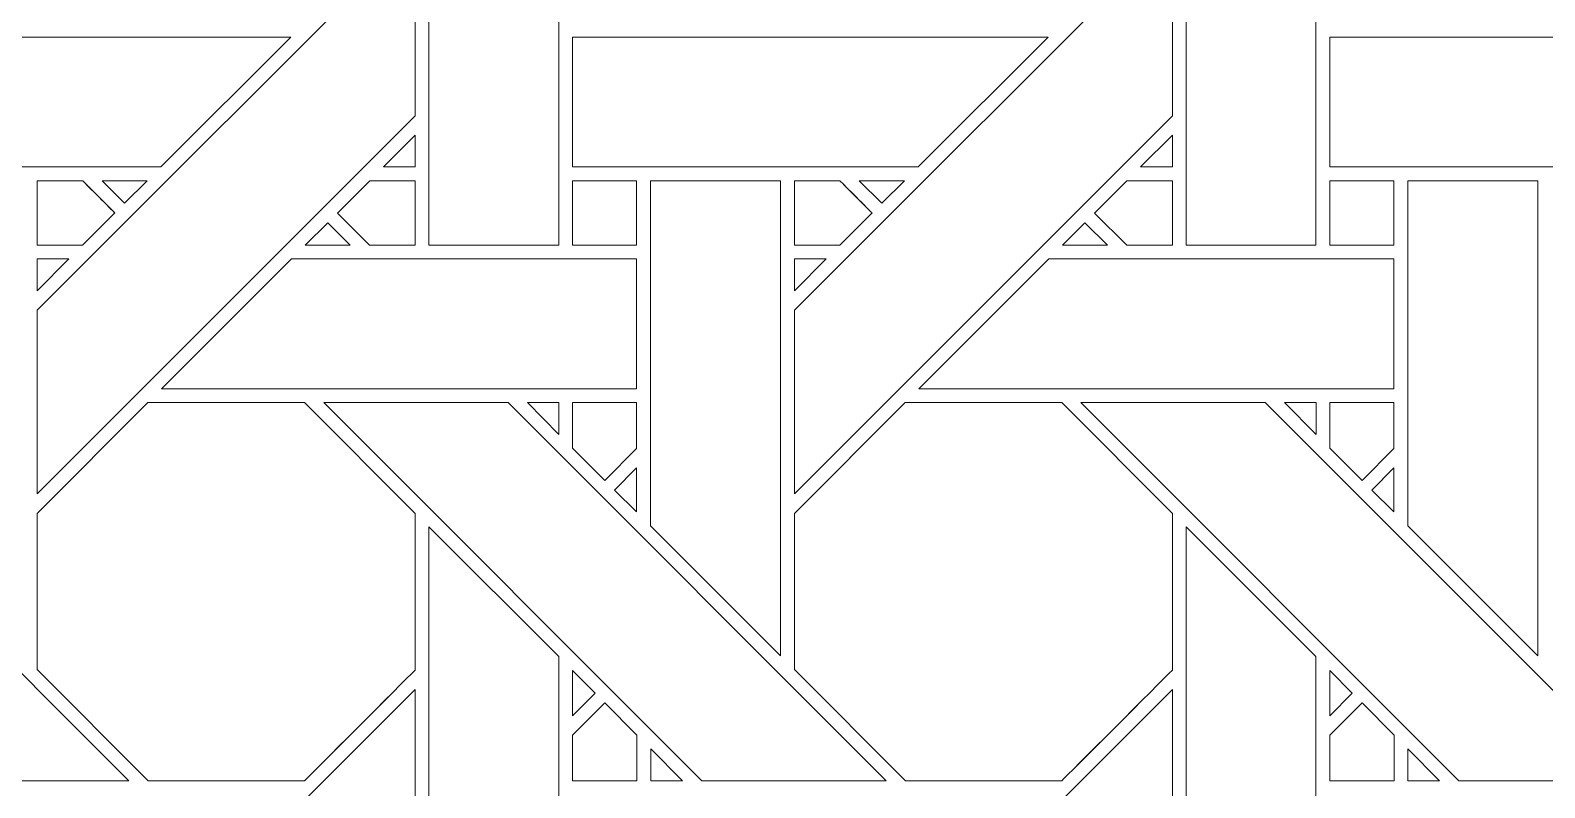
# Model space of a CAD drawing. Header units: inches. Extents: x 3.4 to 21.4, y 0.1 to 18.1.
# Drawn here: x 17.355 to 19.253, y 2.683 to 3.631 of the extents above; entities that cross this region are included whole.
import ezdxf

# ---------------------------------------------------------------- set-up
doc = ezdxf.new("R2010")
doc.units = ezdxf.units.IN
doc.header["$MEASUREMENT"] = 0
doc.layers.add('Design', color=7, linetype='Continuous', lineweight=0)

msp = doc.modelspace()

# ---------------------------------------------------------------- linework, layer by layer
at = {"layer": 'Design'}
for points, knots in [([(3.38285403781467, 18.09476386176223), (3.38285403781467, 18.09476386176223), (3.38285403781467, 0.0947638617621528), (3.38285403781467, 0.0947638617621528), (3.38285403781467, 0.0947638617621528), (21.38285319010416, 0.0947638617621528), (21.38285319010416, 0.0947638617621528), (21.38285319010416, 0.0947638617621528), (21.38285319010416, 18.09476386176223), (21.38285319010416, 18.09476386176223), (21.38285319010416, 18.09476386176223), (3.38285403781467, 18.09476386176223), (3.38285403781467, 18.09476386176223)], [0, 0, 0, 0, 1, 1, 1, 2, 2, 2, 3, 3, 3, 4, 4, 4, 4]), ([(4.240178465013311, 17.23743939418778), (4.240178465013311, 17.23743939418778), (4.240178465013311, 0.9520883293365487), (4.240178465013311, 0.9520883293365487), (4.240178465013311, 0.9520883293365487), (20.52552876290555, 0.9520883293365487), (20.52552876290555, 0.9520883293365487), (20.52552876290555, 0.9520883293365487), (20.52552876290555, 17.23743939418778), (20.52552876290555, 17.23743939418778), (20.52552876290555, 17.23743939418778), (4.240178465013311, 17.23743939418778), (4.240178465013311, 17.23743939418778)], [0, 0, 0, 0, 1, 1, 1, 2, 2, 2, 3, 3, 3, 4, 4, 4, 4]), ([(18.01760525173611, 3.795745849609375), (18.01760525173611, 3.795745849609375), (18.01760525173611, 3.362042744954426), (18.01760525173611, 3.362042744954426), (18.01760525173611, 3.362042744954426), (17.85483805338541, 3.362042744954426), (17.85483805338541, 3.362042744954426), (17.85483805338541, 3.362042744954426), (17.85483805338541, 3.957887437608506), (17.85483805338541, 3.957887437608506), (17.85483805338541, 3.957887437608506), (18.01760525173611, 3.795745849609375), (18.01760525173611, 3.795745849609375)], [0, 0, 0, 0, 1, 1, 1, 2, 2, 2, 3, 3, 3, 4, 4, 4, 4]), ([(18.80356682671443, 3.362042744954426), (18.80356682671443, 3.362042744954426), (18.80356682671443, 3.957887437608506), (18.80356682671443, 3.957887437608506), (18.80356682671443, 3.957887437608506), (18.96632893880208, 3.795745849609375), (18.96632893880208, 3.795745849609375), (18.96632893880208, 3.795745849609375), (18.96632893880208, 3.362042744954426), (18.96632893880208, 3.362042744954426), (18.96632893880208, 3.362042744954426), (18.80356682671443, 3.362042744954426), (18.80356682671443, 3.362042744954426)], [0, 0, 0, 0, 1, 1, 1, 2, 2, 2, 3, 3, 3, 4, 4, 4, 4]), ([(17.36402893066404, 3.280720180935329), (17.36402893066404, 3.280720180935329), (17.83769904242624, 3.754322475857204), (17.83769904242624, 3.754322475857204), (17.83769904242624, 3.754322475857204), (17.83769904242624, 3.524280124240451), (17.83769904242624, 3.524280124240451), (17.83769904242624, 3.524280124240451), (17.36402893066404, 3.05062272813585), (17.36402893066404, 3.05062272813585), (17.36402893066404, 3.05062272813585), (17.36402893066404, 3.280720180935329), (17.36402893066404, 3.280720180935329)], [0, 0, 0, 0, 1, 1, 1, 2, 2, 2, 3, 3, 3, 4, 4, 4, 4]), ([(18.31275770399305, 3.280720180935329), (18.31275770399305, 3.280720180935329), (18.78642781575528, 3.754322475857204), (18.78642781575528, 3.754322475857204), (18.78642781575528, 3.754322475857204), (18.78642781575528, 3.524280124240451), (18.78642781575528, 3.524280124240451), (18.78642781575528, 3.524280124240451), (18.31275770399305, 3.05062272813585), (18.31275770399305, 3.05062272813585), (18.31275770399305, 3.05062272813585), (18.31275770399305, 3.280720180935329), (18.31275770399305, 3.280720180935329)], [0, 0, 0, 0, 1, 1, 1, 2, 2, 2, 3, 3, 3, 4, 4, 4, 4]), ([(17.08617824978306, 3.460095723470051), (17.08617824978306, 3.460095723470051), (17.08617824978306, 3.622795104980468), (17.08617824978306, 3.622795104980468), (17.08617824978306, 3.622795104980468), (17.68188815646709, 3.622795104980468), (17.68188815646709, 3.622795104980468), (17.68188815646709, 3.622795104980468), (17.5191463894314, 3.460095723470051), (17.5191463894314, 3.460095723470051), (17.5191463894314, 3.460095723470051), (17.08617824978306, 3.460095723470051), (17.08617824978306, 3.460095723470051)], [0, 0, 0, 0, 1, 1, 1, 2, 2, 2, 3, 3, 3, 4, 4, 4, 4]), ([(18.03490871853306, 3.460095723470051), (18.03490871853306, 3.460095723470051), (18.03490871853306, 3.622795104980468), (18.03490871853306, 3.622795104980468), (18.03490871853306, 3.622795104980468), (18.63061692979598, 3.622795104980468), (18.63061692979598, 3.622795104980468), (18.63061692979598, 3.622795104980468), (18.46787516276041, 3.460095723470051), (18.46787516276041, 3.460095723470051), (18.46787516276041, 3.460095723470051), (18.03490871853306, 3.460095723470051), (18.03490871853306, 3.460095723470051)], [0, 0, 0, 0, 1, 1, 1, 2, 2, 2, 3, 3, 3, 4, 4, 4, 4]), ([(18.98363579644097, 3.460095723470051), (18.98363579644097, 3.460095723470051), (18.98363579644097, 3.622795104980468), (18.98363579644097, 3.622795104980468), (18.98363579644097, 3.622795104980468), (19.579345703125, 3.622795104980468), (19.579345703125, 3.622795104980468), (19.579345703125, 3.622795104980468), (19.41660563151041, 3.460095723470051), (19.41660563151041, 3.460095723470051), (19.41660563151041, 3.460095723470051), (18.98363579644097, 3.460095723470051), (18.98363579644097, 3.460095723470051)], [0, 0, 0, 0, 1, 1, 1, 2, 2, 2, 3, 3, 3, 4, 4, 4, 4]), ([(17.79793633355042, 3.460122850206162), (17.79793633355042, 3.460122850206162), (17.83771260579429, 3.499885559082031), (17.83771260579429, 3.499885559082031), (17.83771260579429, 3.499885559082031), (17.83771260579429, 3.460122850206162), (17.83771260579429, 3.460122850206162), (17.83771260579429, 3.460122850206162), (17.79793633355042, 3.460122850206162), (17.79793633355042, 3.460122850206162)], [0, 0, 0, 0, 1, 1, 1, 2, 2, 2, 3, 3, 3, 3]), ([(18.78644137912334, 3.499885559082031), (18.78644137912334, 3.499885559082031), (18.78644137912334, 3.460122850206162), (18.78644137912334, 3.460122850206162), (18.78644137912334, 3.460122850206162), (18.74666510687931, 3.460122850206162), (18.74666510687931, 3.460122850206162), (18.74666510687931, 3.460122850206162), (18.78644137912334, 3.499885559082031), (18.78644137912334, 3.499885559082031)], [0, 0, 0, 0, 1, 1, 1, 2, 2, 2, 3, 3, 3, 3]), ([(17.42112901475694, 3.442786322699652), (17.42626953125, 3.437674628363715), (17.45704142252612, 3.406855265299479), (17.46146647135416, 3.402431064181857), (17.46146647135416, 3.402431064181857), (17.42104424370667, 3.362011379665798), (17.42104424370667, 3.362011379665798), (17.42104424370667, 3.362011379665798), (17.36406453450528, 3.362011379665798), (17.36406453450528, 3.362011379665798), (17.36406453450528, 3.362011379665798), (17.36406453450528, 3.442786322699652), (17.36406453450528, 3.442786322699652), (17.36406453450528, 3.442786322699652), (17.42112901475694, 3.442786322699652), (17.42112901475694, 3.442786322699652)], [0, 0, 0, 0, 1, 1, 1, 2, 2, 2, 3, 3, 3, 4, 4, 4, 5, 5, 5, 5]), ([(17.36406453450528, 3.362011379665798), (17.36406453450528, 3.362011379665798), (17.36406453450528, 3.442786322699652), (17.36406453450528, 3.442786322699652), (17.36406453450528, 3.442786322699652), (17.42112901475694, 3.442786322699652), (17.42112901475694, 3.442786322699652), (17.42645263671875, 3.437504238552516), (17.45725843641501, 3.406650967068141), (17.46146647135416, 3.402431064181857), (17.46146647135416, 3.402431064181857), (17.42104424370667, 3.362011379665798), (17.42104424370667, 3.362011379665798), (17.42104424370667, 3.362011379665798), (17.36406453450528, 3.362011379665798), (17.36406453450528, 3.362011379665798)], [0, 0, 0, 0, 1, 1, 1, 2, 2, 2, 3, 3, 3, 4, 4, 4, 5, 5, 5, 5]), ([(17.44546169704861, 3.44283464219835), (17.44546169704861, 3.44283464219835), (17.50192599826389, 3.44283464219835), (17.50192599826389, 3.44283464219835), (17.50192599826389, 3.44283464219835), (17.47363959418403, 3.414642333984375), (17.47363959418403, 3.414642333984375), (17.47363959418403, 3.414642333984375), (17.44546169704861, 3.44283464219835), (17.44546169704861, 3.44283464219835)], [0, 0, 0, 0, 1, 1, 1, 2, 2, 2, 3, 3, 3, 3]), ([(17.83774481879348, 3.442803276909721), (17.83774481879348, 3.442803276909721), (17.83774481879348, 3.361997816297742), (17.83774481879348, 3.361997816297742), (17.83774481879348, 3.361997816297742), (17.78062947591153, 3.361997816297742), (17.78062947591153, 3.361997816297742), (17.78062947591153, 3.361997816297742), (17.74027506510416, 3.402383592393662), (17.74027506510416, 3.402383592393662), (17.74027506510416, 3.402383592393662), (17.78070407443584, 3.442803276909721), (17.78070407443584, 3.442803276909721), (17.78070407443584, 3.442803276909721), (17.83774481879348, 3.442803276909721), (17.83774481879348, 3.442803276909721)], [0, 0, 0, 0, 1, 1, 1, 2, 2, 2, 3, 3, 3, 4, 4, 4, 5, 5, 5, 5]), ([(17.74027506510416, 3.402383592393662), (17.74027506510416, 3.402383592393662), (17.78070407443584, 3.442803276909721), (17.78070407443584, 3.442803276909721), (17.78070407443584, 3.442803276909721), (17.83774481879348, 3.442803276909721), (17.83774481879348, 3.442803276909721), (17.83774481879348, 3.442803276909721), (17.83774481879348, 3.361997816297742), (17.83774481879348, 3.361997816297742), (17.83774481879348, 3.361997816297742), (17.78062947591153, 3.361997816297742), (17.78062947591153, 3.361997816297742), (17.78062947591153, 3.361997816297742), (17.74027506510416, 3.402383592393662), (17.74027506510416, 3.402383592393662)], [0, 0, 0, 0, 1, 1, 1, 2, 2, 2, 3, 3, 3, 4, 4, 4, 5, 5, 5, 5]), ([(18.03494432237415, 3.442786322699652), (18.03494432237415, 3.442786322699652), (18.11519029405389, 3.442786322699652), (18.11519029405389, 3.442786322699652), (18.11519029405389, 3.442786322699652), (18.11519029405389, 3.361997816297742), (18.11519029405389, 3.361997816297742), (18.11519029405389, 3.361997816297742), (18.03494432237415, 3.361997816297742), (18.03494432237415, 3.361997816297742), (18.03494432237415, 3.361997816297742), (18.03494432237415, 3.442786322699652), (18.03494432237415, 3.442786322699652)], [0, 0, 0, 0, 1, 1, 1, 2, 2, 2, 3, 3, 3, 4, 4, 4, 4]), ([(18.03494432237415, 3.361997816297742), (18.03494432237415, 3.361997816297742), (18.03494432237415, 3.442786322699652), (18.03494432237415, 3.442786322699652), (18.03494432237415, 3.442786322699652), (18.11519029405389, 3.442786322699652), (18.11519029405389, 3.442786322699652), (18.11519029405389, 3.442786322699652), (18.11519029405389, 3.361997816297742), (18.11519029405389, 3.361997816297742), (18.11519029405389, 3.361997816297742), (18.03494432237415, 3.361997816297742), (18.03494432237415, 3.361997816297742)], [0, 0, 0, 0, 1, 1, 1, 2, 2, 2, 3, 3, 3, 4, 4, 4, 4]), ([(18.29562038845486, 3.44283464219835), (18.29562038845486, 3.44283464219835), (18.29562038845486, 2.847711351182725), (18.29562038845486, 2.847711351182725), (18.29562038845486, 2.847711351182725), (18.13270060221362, 3.010628594292534), (18.13270060221362, 3.010628594292534), (18.13270060221362, 3.010628594292534), (18.13270060221362, 3.44283464219835), (18.13270060221362, 3.44283464219835), (18.13270060221362, 3.44283464219835), (18.29562038845486, 3.44283464219835), (18.29562038845486, 3.44283464219835)], [0, 0, 0, 0, 1, 1, 1, 2, 2, 2, 3, 3, 3, 4, 4, 4, 4]), ([(18.36986626519097, 3.442786322699652), (18.37500678168402, 3.437674628363715), (18.40577867296014, 3.406855265299479), (18.41020202636721, 3.402431064181857), (18.41020202636721, 3.402431064181857), (18.3697814941407, 3.362011379665798), (18.3697814941407, 3.362011379665798), (18.3697814941407, 3.362011379665798), (18.31280178493931, 3.362011379665798), (18.31280178493931, 3.362011379665798), (18.31280178493931, 3.362011379665798), (18.31280178493931, 3.442786322699652), (18.31280178493931, 3.442786322699652), (18.31280178493931, 3.442786322699652), (18.36986626519097, 3.442786322699652), (18.36986626519097, 3.442786322699652)], [0, 0, 0, 0, 1, 1, 1, 2, 2, 2, 3, 3, 3, 4, 4, 4, 5, 5, 5, 5]), ([(18.31280178493931, 3.362011379665798), (18.31280178493931, 3.362011379665798), (18.31280178493931, 3.442786322699652), (18.31280178493931, 3.442786322699652), (18.31280178493931, 3.442786322699652), (18.36986626519097, 3.442786322699652), (18.36986626519097, 3.442786322699652), (18.37518988715277, 3.437504238552516), (18.40599568684903, 3.406650967068141), (18.41020202636721, 3.402431064181857), (18.41020202636721, 3.402431064181857), (18.3697814941407, 3.362011379665798), (18.3697814941407, 3.362011379665798), (18.3697814941407, 3.362011379665798), (18.31280178493931, 3.362011379665798), (18.31280178493931, 3.362011379665798)], [0, 0, 0, 0, 1, 1, 1, 2, 2, 2, 3, 3, 3, 4, 4, 4, 5, 5, 5, 5]), ([(18.39418877495667, 3.44283464219835), (18.39418877495667, 3.44283464219835), (18.45065646701389, 3.44283464219835), (18.45065646701389, 3.44283464219835), (18.45065646701389, 3.44283464219835), (18.42236836751304, 3.414642333984375), (18.42236836751304, 3.414642333984375), (18.42236836751304, 3.414642333984375), (18.39418877495667, 3.44283464219835), (18.39418877495667, 3.44283464219835)], [0, 0, 0, 0, 1, 1, 1, 2, 2, 2, 3, 3, 3, 3]), ([(18.78648206922751, 3.442803276909721), (18.78648206922751, 3.442803276909721), (18.78648206922751, 3.361997816297742), (18.78648206922751, 3.361997816297742), (18.78648206922751, 3.361997816297742), (18.72936672634556, 3.361997816297742), (18.72936672634556, 3.361997816297742), (18.72936672634556, 3.361997816297742), (18.68901231553819, 3.402376810709635), (18.68901231553819, 3.402376810709635), (18.68901231553819, 3.402376810709635), (18.72944132486987, 3.442803276909721), (18.72944132486987, 3.442803276909721), (18.72944132486987, 3.442803276909721), (18.78648206922751, 3.442803276909721), (18.78648206922751, 3.442803276909721)], [0, 0, 0, 0, 1, 1, 1, 2, 2, 2, 3, 3, 3, 4, 4, 4, 5, 5, 5, 5]), ([(18.78648206922751, 3.361997816297742), (18.78648206922751, 3.361997816297742), (18.72936672634556, 3.361997816297742), (18.72936672634556, 3.361997816297742), (18.72936672634556, 3.361997816297742), (18.68901231553819, 3.402376810709635), (18.68901231553819, 3.402376810709635), (18.68901231553819, 3.402376810709635), (18.72944132486987, 3.442803276909721), (18.72944132486987, 3.442803276909721), (18.72944132486987, 3.442803276909721), (18.78648206922751, 3.442803276909721), (18.78648206922751, 3.442803276909721), (18.78648206922751, 3.442803276909721), (18.78648206922751, 3.361997816297742), (18.78648206922751, 3.361997816297742)], [0, 0, 0, 0, 1, 1, 1, 2, 2, 2, 3, 3, 3, 4, 4, 4, 5, 5, 5, 5]), ([(18.98367987738723, 3.442786322699652), (18.98367987738723, 3.442786322699652), (19.06392754448792, 3.442786322699652), (19.06392754448792, 3.442786322699652), (19.06392754448792, 3.442786322699652), (19.06392754448792, 3.361997816297742), (19.06392754448792, 3.361997816297742), (19.06392754448792, 3.361997816297742), (18.98367987738723, 3.361997816297742), (18.98367987738723, 3.361997816297742), (18.98367987738723, 3.361997816297742), (18.98367987738723, 3.442786322699652), (18.98367987738723, 3.442786322699652)], [0, 0, 0, 0, 1, 1, 1, 2, 2, 2, 3, 3, 3, 4, 4, 4, 4]), ([(18.98367987738723, 3.361997816297742), (18.98367987738723, 3.361997816297742), (18.98367987738723, 3.442786322699652), (18.98367987738723, 3.442786322699652), (18.98367987738723, 3.442786322699652), (19.06392754448792, 3.442786322699652), (19.06392754448792, 3.442786322699652), (19.06392754448792, 3.442786322699652), (19.06392754448792, 3.361997816297742), (19.06392754448792, 3.361997816297742), (19.06392754448792, 3.361997816297742), (18.98367987738723, 3.361997816297742), (18.98367987738723, 3.361997816297742)], [0, 0, 0, 0, 1, 1, 1, 2, 2, 2, 3, 3, 3, 4, 4, 4, 4]), ([(19.24434746636292, 2.847711351182725), (19.24434746636292, 2.847711351182725), (19.08143107096362, 3.010628594292534), (19.08143107096362, 3.010628594292534), (19.08143107096362, 3.010628594292534), (19.08143107096362, 3.44283464219835), (19.08143107096362, 3.44283464219835), (19.08143107096362, 3.44283464219835), (19.24434746636292, 3.44283464219835), (19.24434746636292, 3.44283464219835), (19.24434746636292, 3.44283464219835), (19.24434746636292, 2.847711351182725), (19.24434746636292, 2.847711351182725)], [0, 0, 0, 0, 1, 1, 1, 2, 2, 2, 3, 3, 3, 4, 4, 4, 4]), ([(17.75636291503904, 3.362042744954426), (17.75636291503904, 3.362042744954426), (17.69985622829861, 3.362042744954426), (17.69985622829861, 3.362042744954426), (17.69985622829861, 3.362042744954426), (17.72812906901041, 3.39030287000868), (17.72812906901041, 3.39030287000868), (17.72812906901041, 3.39030287000868), (17.75636291503904, 3.362042744954426), (17.75636291503904, 3.362042744954426)], [0, 0, 0, 0, 1, 1, 1, 2, 2, 2, 3, 3, 3, 3]), ([(18.67684597439236, 3.39030287000868), (18.67684597439236, 3.39030287000868), (18.70509168836805, 3.362042744954426), (18.70509168836805, 3.362042744954426), (18.70509168836805, 3.362042744954426), (18.64858500162762, 3.362042744954426), (18.64858500162762, 3.362042744954426), (18.64858500162762, 3.362042744954426), (18.67684597439236, 3.39030287000868), (18.67684597439236, 3.39030287000868)], [0, 0, 0, 0, 1, 1, 1, 2, 2, 2, 3, 3, 3, 3]), ([(17.40387301974834, 3.344918145073784), (17.40387301974834, 3.344918145073784), (17.36402893066404, 3.305086771647135), (17.36402893066404, 3.305086771647135), (17.36402893066404, 3.305086771647135), (17.36402893066404, 3.344918145073784), (17.36402893066404, 3.344918145073784), (17.36402893066404, 3.344918145073784), (17.40387301974834, 3.344918145073784), (17.40387301974834, 3.344918145073784)], [0, 0, 0, 0, 1, 1, 1, 2, 2, 2, 3, 3, 3, 3]), ([(17.51988050672751, 3.182108561197916), (17.51988050672751, 3.182108561197916), (17.68271891276041, 3.344904581705729), (17.68271891276041, 3.344904581705729), (17.68271891276041, 3.344904581705729), (18.11515469021265, 3.344904581705729), (18.11515469021265, 3.344904581705729), (18.11515469021265, 3.344904581705729), (18.11515469021265, 3.182108561197916), (18.11515469021265, 3.182108561197916), (18.11515469021265, 3.182108561197916), (17.51988050672751, 3.182108561197916), (17.51988050672751, 3.182108561197916)], [0, 0, 0, 0, 1, 1, 1, 2, 2, 2, 3, 3, 3, 4, 4, 4, 4]), ([(18.35260348849834, 3.344918145073784), (18.35260348849834, 3.344918145073784), (18.31275770399305, 3.305086771647135), (18.31275770399305, 3.305086771647135), (18.31275770399305, 3.305086771647135), (18.31275770399305, 3.344918145073784), (18.31275770399305, 3.344918145073784), (18.31275770399305, 3.344918145073784), (18.35260348849834, 3.344918145073784), (18.35260348849834, 3.344918145073784)], [0, 0, 0, 0, 1, 1, 1, 2, 2, 2, 3, 3, 3, 3]), ([(19.06388346354166, 3.344904581705729), (19.06388346354166, 3.344904581705729), (19.06388346354166, 3.182108561197916), (19.06388346354166, 3.182108561197916), (19.06388346354166, 3.182108561197916), (18.46859741210945, 3.182108561197916), (18.46859741210945, 3.182108561197916), (18.46859741210945, 3.182108561197916), (18.63144599066847, 3.344904581705729), (18.63144599066847, 3.344904581705729), (18.63144599066847, 3.344904581705729), (19.06388346354166, 3.344904581705729), (19.06388346354166, 3.344904581705729)], [0, 0, 0, 0, 1, 1, 1, 2, 2, 2, 3, 3, 3, 4, 4, 4, 4]), ([(16.77445983886721, 3.164970397949218), (16.77445983886721, 3.164970397949218), (17.00539991590709, 3.164970397949218), (17.00539991590709, 3.164970397949218), (17.00539991590709, 3.164970397949218), (17.47904459635416, 2.691313849555121), (17.47904459635416, 2.691313849555121), (17.47904459635416, 2.691313849555121), (17.24801974826389, 2.691313849555121), (17.24801974826389, 2.691313849555121), (17.24801974826389, 2.691313849555121), (16.77445983886721, 3.164970397949218), (16.77445983886721, 3.164970397949218)], [0, 0, 0, 0, 1, 1, 1, 2, 2, 2, 3, 3, 3, 4, 4, 4, 4]), ([(17.50277031792542, 3.164908515082465), (17.50277031792542, 3.164908515082465), (17.69898139105903, 3.164908515082465), (17.69898139105903, 3.164908515082465), (17.69898139105903, 3.164908515082465), (17.83773125542542, 3.02618408203125), (17.83773125542542, 3.02618408203125), (17.83773125542542, 3.02618408203125), (17.83773125542542, 2.829969618055555), (17.83773125542542, 2.829969618055555), (17.81993272569444, 2.812034606933593), (17.70800611707901, 2.700294494628906), (17.69902208116319, 2.691282484266492), (17.69902208116319, 2.691282484266492), (17.50330946180555, 2.691282484266492), (17.50330946180555, 2.691282484266492), (17.50330946180555, 2.691282484266492), (17.36406453450528, 2.830524020724826), (17.36406453450528, 2.830524020724826), (17.36406453450528, 2.830524020724826), (17.36406453450528, 3.02618408203125), (17.36406453450528, 3.02618408203125), (17.36406453450528, 3.02618408203125), (17.50277031792542, 3.164908515082465), (17.50277031792542, 3.164908515082465)], [0, 0, 0, 0, 1, 1, 1, 2, 2, 2, 3, 3, 3, 4, 4, 4, 5, 5, 5, 6, 6, 6, 7, 7, 7, 8, 8, 8, 8]), ([(17.50330946180555, 2.691282484266492), (17.50330946180555, 2.691282484266492), (17.36406453450528, 2.830524020724826), (17.36406453450528, 2.830524020724826), (17.36406453450528, 2.830524020724826), (17.36406453450528, 3.02618408203125), (17.36406453450528, 3.02618408203125), (17.36406453450528, 3.02618408203125), (17.50277031792542, 3.164908515082465), (17.50277031792542, 3.164908515082465), (17.50277031792542, 3.164908515082465), (17.69898139105903, 3.164908515082465), (17.69898139105903, 3.164908515082465), (17.69898139105903, 3.164908515082465), (17.83773125542542, 3.02618408203125), (17.83773125542542, 3.02618408203125), (17.83773125542542, 3.02618408203125), (17.83773125542542, 2.829969618055555), (17.83773125542542, 2.829969618055555), (17.81988525390625, 2.811987135145399), (17.70796712239583, 2.70023939344618), (17.69902208116319, 2.691282484266492), (17.69902208116319, 2.691282484266492), (17.50330946180555, 2.691282484266492), (17.50330946180555, 2.691282484266492)], [0, 0, 0, 0, 1, 1, 1, 2, 2, 2, 3, 3, 3, 4, 4, 4, 5, 5, 5, 6, 6, 6, 7, 7, 7, 8, 8, 8, 8]), ([(17.7231750488282, 3.164970397949218), (17.7231750488282, 3.164970397949218), (17.95412868923611, 3.164970397949218), (17.95412868923611, 3.164970397949218), (17.95412868923611, 3.164970397949218), (18.42777167426223, 2.691313849555121), (18.42777167426223, 2.691313849555121), (18.42777167426223, 2.691313849555121), (18.19675021701389, 2.691313849555121), (18.19675021701389, 2.691313849555121), (18.19675021701389, 2.691313849555121), (17.7231750488282, 3.164970397949218), (17.7231750488282, 3.164970397949218)], [0, 0, 0, 0, 1, 1, 1, 2, 2, 2, 3, 3, 3, 4, 4, 4, 4]), ([(18.01768663194444, 3.164956834581162), (18.01768663194444, 3.164956834581162), (18.01768663194444, 3.125139872233072), (18.01768663194444, 3.125139872233072), (18.01768663194444, 3.125139872233072), (17.97825113932291, 3.164956834581162), (17.97825113932291, 3.164956834581162), (17.97825113932291, 3.164956834581162), (18.01768663194444, 3.164956834581162), (18.01768663194444, 3.164956834581162)], [0, 0, 0, 0, 1, 1, 1, 2, 2, 2, 3, 3, 3, 3]), ([(18.11519029405389, 3.16492207845052), (18.11519029405389, 3.16492207845052), (18.11519029405389, 3.107326083713107), (18.11519029405389, 3.107326083713107), (18.11519029405389, 3.107326083713107), (18.07526312934027, 3.067376030815971), (18.07526312934027, 3.067376030815971), (18.07526312934027, 3.067376030815971), (18.0349307590061, 3.107710944281683), (18.0349307590061, 3.107710944281683), (18.0349307590061, 3.107710944281683), (18.0349307590061, 3.16492207845052), (18.0349307590061, 3.16492207845052), (18.0349307590061, 3.16492207845052), (18.11519029405389, 3.16492207845052), (18.11519029405389, 3.16492207845052)], [0, 0, 0, 0, 1, 1, 1, 2, 2, 2, 3, 3, 3, 4, 4, 4, 5, 5, 5, 5]), ([(18.07526312934027, 3.067376030815971), (18.07526312934027, 3.067376030815971), (18.0349307590061, 3.107710944281683), (18.0349307590061, 3.107710944281683), (18.0349307590061, 3.107710944281683), (18.0349307590061, 3.16492207845052), (18.0349307590061, 3.16492207845052), (18.0349307590061, 3.16492207845052), (18.11519029405389, 3.16492207845052), (18.11519029405389, 3.16492207845052), (18.11519029405389, 3.16492207845052), (18.11519029405389, 3.107326083713107), (18.11519029405389, 3.107326083713107), (18.11519029405389, 3.107326083713107), (18.07526312934027, 3.067376030815971), (18.07526312934027, 3.067376030815971)], [0, 0, 0, 0, 1, 1, 1, 2, 2, 2, 3, 3, 3, 4, 4, 4, 5, 5, 5, 5]), ([(18.45150756835945, 3.164908515082465), (18.45150756835945, 3.164908515082465), (18.64771864149305, 3.164908515082465), (18.64771864149305, 3.164908515082465), (18.64771864149305, 3.164908515082465), (18.78646172417542, 3.02618408203125), (18.78646172417542, 3.02618408203125), (18.78646172417542, 3.02618408203125), (18.78646172417542, 2.829969618055555), (18.78646172417542, 2.829969618055555), (18.76866319444444, 2.812034606933593), (18.65674167209209, 2.700294494628906), (18.64775933159722, 2.691282484266492), (18.64775933159722, 2.691282484266492), (18.45204671223958, 2.691282484266492), (18.45204671223958, 2.691282484266492), (18.45204671223958, 2.691282484266492), (18.31280178493931, 2.830524020724826), (18.31280178493931, 2.830524020724826), (18.31280178493931, 2.830524020724826), (18.31280178493931, 3.02618408203125), (18.31280178493931, 3.02618408203125), (18.31280178493931, 3.02618408203125), (18.45150756835945, 3.164908515082465), (18.45150756835945, 3.164908515082465)], [0, 0, 0, 0, 1, 1, 1, 2, 2, 2, 3, 3, 3, 4, 4, 4, 5, 5, 5, 6, 6, 6, 7, 7, 7, 8, 8, 8, 8]), ([(18.31280178493931, 2.830524020724826), (18.31280178493931, 2.830524020724826), (18.31280178493931, 3.02618408203125), (18.31280178493931, 3.02618408203125), (18.31280178493931, 3.02618408203125), (18.45150756835945, 3.164908515082465), (18.45150756835945, 3.164908515082465), (18.45150756835945, 3.164908515082465), (18.64771864149305, 3.164908515082465), (18.64771864149305, 3.164908515082465), (18.64771864149305, 3.164908515082465), (18.78646172417542, 3.02618408203125), (18.78646172417542, 3.02618408203125), (18.78646172417542, 3.02618408203125), (18.78646172417542, 2.829969618055555), (18.78646172417542, 2.829969618055555), (18.76853434244791, 2.811904907226562), (18.6566467285157, 2.700198703342013), (18.64775933159722, 2.691282484266492), (18.64775933159722, 2.691282484266492), (18.45204671223958, 2.691282484266492), (18.45204671223958, 2.691282484266492), (18.45204671223958, 2.691282484266492), (18.31280178493931, 2.830524020724826), (18.31280178493931, 2.830524020724826)], [0, 0, 0, 0, 1, 1, 1, 2, 2, 2, 3, 3, 3, 4, 4, 4, 5, 5, 5, 6, 6, 6, 7, 7, 7, 8, 8, 8, 8]), ([(18.67190382215709, 3.164970397949218), (18.67190382215709, 3.164970397949218), (18.90285915798611, 3.164970397949218), (18.90285915798611, 3.164970397949218), (18.90285915798611, 3.164970397949218), (19.37650214301223, 2.691313849555121), (19.37650214301223, 2.691313849555121), (19.37650214301223, 2.691313849555121), (19.1454789903429, 2.691313849555121), (19.1454789903429, 2.691313849555121), (19.1454789903429, 2.691313849555121), (18.67190382215709, 3.164970397949218), (18.67190382215709, 3.164970397949218)], [0, 0, 0, 0, 1, 1, 1, 2, 2, 2, 3, 3, 3, 4, 4, 4, 4]), ([(18.96641710069444, 3.164956834581162), (18.96641710069444, 3.164956834581162), (18.96641710069444, 3.125139872233072), (18.96641710069444, 3.125139872233072), (18.96641710069444, 3.125139872233072), (18.92698160807291, 3.164956834581162), (18.92698160807291, 3.164956834581162), (18.92698160807291, 3.164956834581162), (18.96641710069444, 3.164956834581162), (18.96641710069444, 3.164956834581162)], [0, 0, 0, 0, 1, 1, 1, 2, 2, 2, 3, 3, 3, 3]), ([(19.06392754448792, 3.16492207845052), (19.06392754448792, 3.16492207845052), (19.06392754448792, 3.107326083713107), (19.06392754448792, 3.107326083713107), (19.06392754448792, 3.107326083713107), (19.02399868435332, 3.067376030815971), (19.02399868435332, 3.067376030815971), (19.02399868435332, 3.067376030815971), (18.98366631401917, 3.107710944281683), (18.98366631401917, 3.107710944281683), (18.98366631401917, 3.107710944281683), (18.98366631401917, 3.16492207845052), (18.98366631401917, 3.16492207845052), (18.98366631401917, 3.16492207845052), (19.06392754448792, 3.16492207845052), (19.06392754448792, 3.16492207845052)], [0, 0, 0, 0, 1, 1, 1, 2, 2, 2, 3, 3, 3, 4, 4, 4, 5, 5, 5, 5]), ([(19.02399868435332, 3.067376030815971), (19.02399868435332, 3.067376030815971), (18.98366631401917, 3.107710944281683), (18.98366631401917, 3.107710944281683), (18.98366631401917, 3.107710944281683), (18.98366631401917, 3.16492207845052), (18.98366631401917, 3.16492207845052), (18.98366631401917, 3.16492207845052), (19.06392754448792, 3.16492207845052), (19.06392754448792, 3.16492207845052), (19.06392754448792, 3.16492207845052), (19.06392754448792, 3.107326083713107), (19.06392754448792, 3.107326083713107), (19.06392754448792, 3.107326083713107), (19.02399868435332, 3.067376030815971), (19.02399868435332, 3.067376030815971)], [0, 0, 0, 0, 1, 1, 1, 2, 2, 2, 3, 3, 3, 4, 4, 4, 5, 5, 5, 5]), ([(18.11515469021265, 3.083130730523003), (18.11515469021265, 3.083130730523003), (18.11515469021265, 3.027957492404513), (18.11515469021265, 3.027957492404513), (18.11515469021265, 3.027957492404513), (18.08738538954001, 3.055347018771701), (18.08738538954001, 3.055347018771701), (18.08738538954001, 3.055347018771701), (18.11515469021265, 3.083130730523003), (18.11515469021265, 3.083130730523003)], [0, 0, 0, 0, 1, 1, 1, 2, 2, 2, 3, 3, 3, 3]), ([(19.06388346354166, 3.083130730523003), (19.06388346354166, 3.083130730523003), (19.06388346354166, 3.027971055772569), (19.06388346354166, 3.027971055772569), (19.06388346354166, 3.027971055772569), (19.0361141628689, 3.055347018771701), (19.0361141628689, 3.055347018771701), (19.0361141628689, 3.055347018771701), (19.06388346354166, 3.083130730523003), (19.06388346354166, 3.083130730523003)], [0, 0, 0, 0, 1, 1, 1, 2, 2, 2, 3, 3, 3, 3]), ([(18.01760525173611, 2.847017076280381), (18.01760525173611, 2.847017076280381), (18.01760525173611, 2.413313971625433), (18.01760525173611, 2.413313971625433), (18.01760525173611, 2.413313971625433), (17.85483805338541, 2.413313971625433), (17.85483805338541, 2.413313971625433), (17.85483805338541, 2.413313971625433), (17.85483805338541, 3.009158664279513), (17.85483805338541, 3.009158664279513), (17.85483805338541, 3.009158664279513), (18.01760525173611, 2.847017076280381), (18.01760525173611, 2.847017076280381)], [0, 0, 0, 0, 1, 1, 1, 2, 2, 2, 3, 3, 3, 4, 4, 4, 4]), ([(18.96632893880208, 2.847017076280381), (18.96632893880208, 2.847017076280381), (18.96632893880208, 2.413313971625433), (18.96632893880208, 2.413313971625433), (18.96632893880208, 2.413313971625433), (18.80356682671443, 2.413313971625433), (18.80356682671443, 2.413313971625433), (18.80356682671443, 2.413313971625433), (18.80356682671443, 3.009158664279513), (18.80356682671443, 3.009158664279513), (18.80356682671443, 3.009158664279513), (18.96632893880208, 2.847017076280381), (18.96632893880208, 2.847017076280381)], [0, 0, 0, 0, 1, 1, 1, 2, 2, 2, 3, 3, 3, 4, 4, 4, 4]), ([(18.03490871853306, 2.772759331597221), (18.03490871853306, 2.772759331597221), (18.03490871853306, 2.829511006673176), (18.03490871853306, 2.829511006673176), (18.03490871853306, 2.829511006673176), (18.06308661566848, 2.800937228732638), (18.06308661566848, 2.800937228732638), (18.06308661566848, 2.800937228732638), (18.03490871853306, 2.772759331597221), (18.03490871853306, 2.772759331597221)], [0, 0, 0, 0, 1, 1, 1, 2, 2, 2, 3, 3, 3, 3]), ([(18.98363579644097, 2.772759331597221), (18.98363579644097, 2.772759331597221), (18.98363579644097, 2.829511006673176), (18.98363579644097, 2.829511006673176), (18.98363579644097, 2.829511006673176), (19.01181538899737, 2.800937228732638), (19.01181538899737, 2.800937228732638), (19.01181538899737, 2.800937228732638), (18.98363579644097, 2.772759331597221), (18.98363579644097, 2.772759331597221)], [0, 0, 0, 0, 1, 1, 1, 2, 2, 2, 3, 3, 3, 3]), ([(17.36402893066404, 2.331990559895833), (17.36402893066404, 2.331990559895833), (17.83769904242624, 2.805592854817708), (17.83769904242624, 2.805592854817708), (17.83769904242624, 2.805592854817708), (17.83769904242624, 2.575550503200954), (17.83769904242624, 2.575550503200954), (17.83769904242624, 2.575550503200954), (17.36402893066404, 2.101893954806857), (17.36402893066404, 2.101893954806857), (17.36402893066404, 2.101893954806857), (17.36402893066404, 2.331990559895833), (17.36402893066404, 2.331990559895833)], [0, 0, 0, 0, 1, 1, 1, 2, 2, 2, 3, 3, 3, 4, 4, 4, 4]), ([(18.31275770399305, 2.332004123263888), (18.31275770399305, 2.332004123263888), (18.78642781575528, 2.805592854817708), (18.78642781575528, 2.805592854817708), (18.78642781575528, 2.805592854817708), (18.78642781575528, 2.575550503200954), (18.78642781575528, 2.575550503200954), (18.78642781575528, 2.575550503200954), (18.31275770399305, 2.101893954806857), (18.31275770399305, 2.101893954806857), (18.31275770399305, 2.101893954806857), (18.31275770399305, 2.332004123263888), (18.31275770399305, 2.332004123263888)], [0, 0, 0, 0, 1, 1, 1, 2, 2, 2, 3, 3, 3, 4, 4, 4, 4]), ([(18.03494432237415, 2.691037495930989), (18.03494432237415, 2.691037495930989), (18.03494432237415, 2.748324076334635), (18.03494432237415, 2.748324076334635), (18.03494432237415, 2.748324076334635), (18.07527669270833, 2.788654751247829), (18.07527669270833, 2.788654751247829), (18.07527669270833, 2.788654751247829), (18.1156005859375, 2.748334248860676), (18.1156005859375, 2.748334248860676), (18.1156005859375, 2.748334248860676), (18.1156005859375, 2.691037495930989), (18.1156005859375, 2.691037495930989), (18.1156005859375, 2.691037495930989), (18.03494432237415, 2.691037495930989), (18.03494432237415, 2.691037495930989)], [0, 0, 0, 0, 1, 1, 1, 2, 2, 2, 3, 3, 3, 4, 4, 4, 5, 5, 5, 5]), ([(18.03494432237415, 2.748324076334635), (18.03494432237415, 2.748324076334635), (18.07527669270833, 2.788654751247829), (18.07527669270833, 2.788654751247829), (18.07527669270833, 2.788654751247829), (18.1156005859375, 2.748334248860676), (18.1156005859375, 2.748334248860676), (18.1156005859375, 2.748334248860676), (18.1156005859375, 2.691037495930989), (18.1156005859375, 2.691037495930989), (18.1156005859375, 2.691037495930989), (18.03494432237415, 2.691037495930989), (18.03494432237415, 2.691037495930989), (18.03494432237415, 2.691037495930989), (18.03494432237415, 2.748324076334635), (18.03494432237415, 2.748324076334635)], [0, 0, 0, 0, 1, 1, 1, 2, 2, 2, 3, 3, 3, 4, 4, 4, 5, 5, 5, 5]), ([(18.98367987738723, 2.691037495930989), (18.98367987738723, 2.691037495930989), (18.98367987738723, 2.748324076334635), (18.98367987738723, 2.748324076334635), (18.98367987738723, 2.748324076334635), (19.02401224772138, 2.788654751247829), (19.02401224772138, 2.788654751247829), (19.02401224772138, 2.788654751247829), (19.06433614095054, 2.748334248860676), (19.06433614095054, 2.748334248860676), (19.06433614095054, 2.748334248860676), (19.06433614095054, 2.691037495930989), (19.06433614095054, 2.691037495930989), (19.06433614095054, 2.691037495930989), (18.98367987738723, 2.691037495930989), (18.98367987738723, 2.691037495930989)], [0, 0, 0, 0, 1, 1, 1, 2, 2, 2, 3, 3, 3, 4, 4, 4, 5, 5, 5, 5]), ([(18.98367987738723, 2.748324076334635), (18.98367987738723, 2.748324076334635), (19.02401224772138, 2.788654751247829), (19.02401224772138, 2.788654751247829), (19.02401224772138, 2.788654751247829), (19.06433614095054, 2.748334248860676), (19.06433614095054, 2.748334248860676), (19.06433614095054, 2.748334248860676), (19.06433614095054, 2.691037495930989), (19.06433614095054, 2.691037495930989), (19.06433614095054, 2.691037495930989), (18.98367987738723, 2.691037495930989), (18.98367987738723, 2.691037495930989), (18.98367987738723, 2.691037495930989), (18.98367987738723, 2.748324076334635), (18.98367987738723, 2.748324076334635)], [0, 0, 0, 0, 1, 1, 1, 2, 2, 2, 3, 3, 3, 4, 4, 4, 5, 5, 5, 5]), ([(18.17253282335069, 2.691313849555121), (18.17253282335069, 2.691313849555121), (18.13281080457901, 2.691313849555121), (18.13281080457901, 2.691313849555121), (18.13281080457901, 2.691313849555121), (18.13281080457901, 2.7311036851671), (18.13281080457901, 2.7311036851671), (18.13281080457901, 2.7311036851671), (18.17253282335069, 2.691313849555121), (18.17253282335069, 2.691313849555121)], [0, 0, 0, 0, 1, 1, 1, 2, 2, 2, 3, 3, 3, 3]), ([(19.12126159667971, 2.691313849555121), (19.12126159667971, 2.691313849555121), (19.08153957790806, 2.691313849555121), (19.08153957790806, 2.691313849555121), (19.08153957790806, 2.691313849555121), (19.08153957790806, 2.7311036851671), (19.08153957790806, 2.7311036851671), (19.08153957790806, 2.7311036851671), (19.12126159667971, 2.691313849555121), (19.12126159667971, 2.691313849555121)], [0, 0, 0, 0, 1, 1, 1, 2, 2, 2, 3, 3, 3, 3])]:
    msp.add_open_spline(points, degree=3, knots=knots, dxfattribs=at)

doc.saveas('drawing.dxf')
